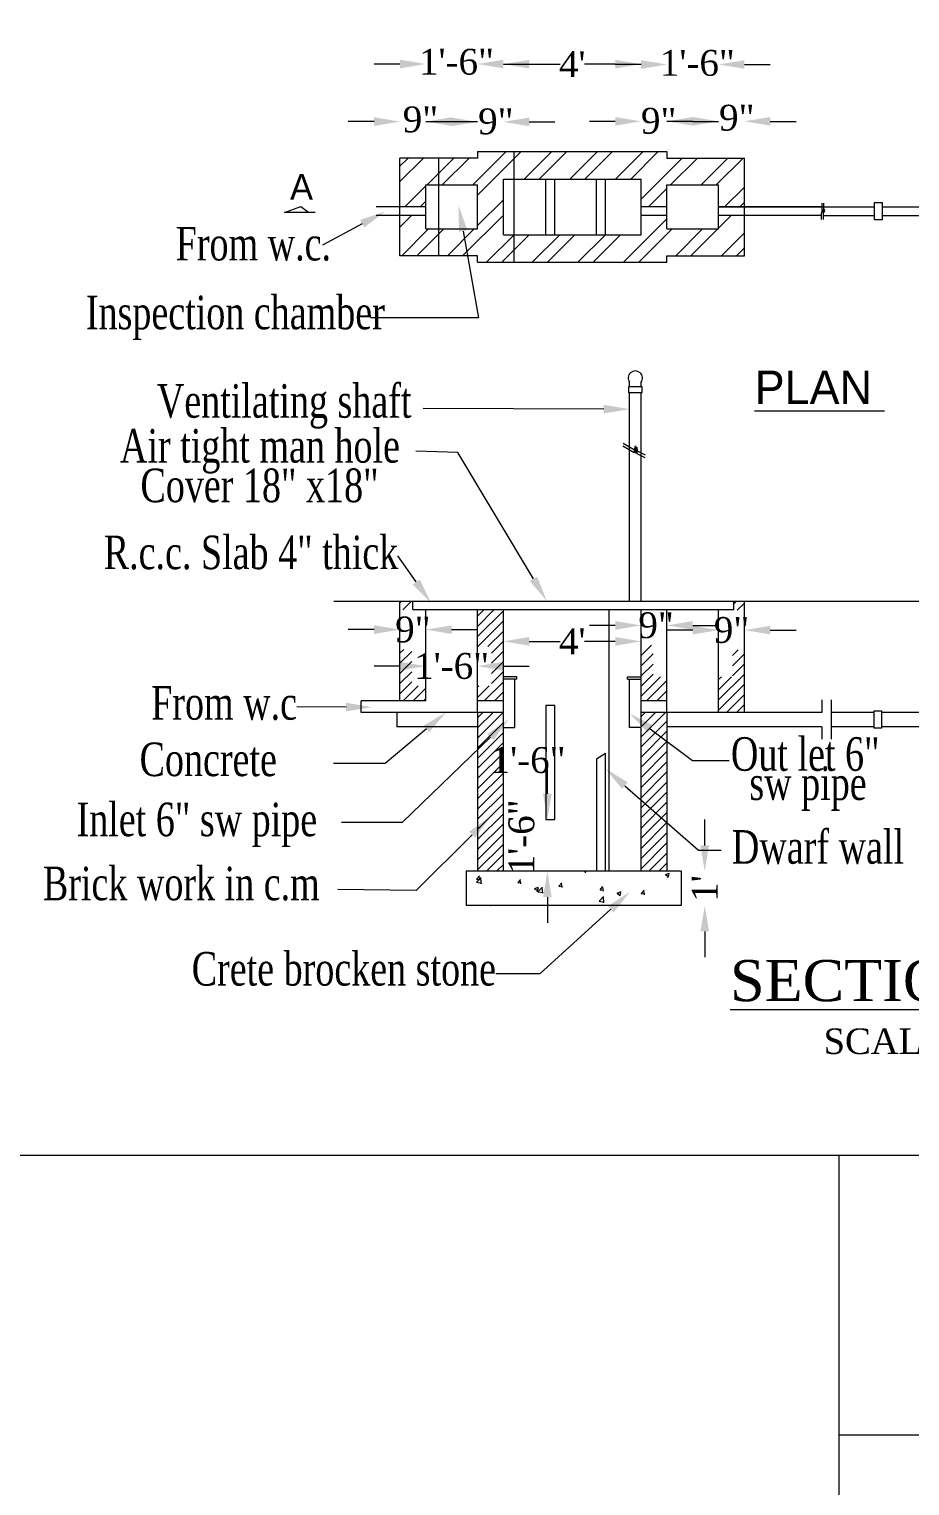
# Model space of a CAD drawing. Header units: millimetres. Extents: x 0 to 54.7, y 0 to 44.6.
# Drawn here: x 21.56 to 25.64, y 10.88 to 17.63 of the extents above; entities that cross this region are included whole.
import ezdxf
from ezdxf.enums import TextEntityAlignment as Align

# ---------------------------------------------------------------- set-up
doc = ezdxf.new("R2010")
doc.units = ezdxf.units.MM
doc.header["$MEASUREMENT"] = 0
doc.layers.get('0').update_dxf_attribs({"lineweight": 5})
doc.styles.add('style3', font='TIMES_0.TTF', dxfattribs={"width": 0.75})
doc.styles.add('TI', font='TIMES_0.TTF')
doc.styles.add('TIT', font='romantic.ttf')

msp = doc.modelspace()

# ---------------------------------------------------------------- linework, layer by layer
for p, q in [((23.2768, 17.4678), (23.1571, 17.4678)), ((23.7556, 17.4678), (23.8753, 17.4678)), ((23.8753, 17.4672), (24.0184, 17.4672)), ((24.2742, 17.4672), (24.1311, 17.4672)), ((24.3939, 17.4657), (24.2742, 17.4657)), ((24.8727, 17.4657), (24.9924, 17.4657)), ((23.1571, 17.201), (23.0374, 17.201)), ((23.5162, 17.1998), (23.3965, 17.1998)), ((23.5162, 17.201), (23.6359, 17.201)), ((23.8753, 17.1998), (23.9949, 17.1998)), ((24.2742, 17.2023), (24.1545, 17.2023)), ((24.6333, 17.2023), (24.5136, 17.2023)), ((24.6333, 17.2023), (24.753, 17.2023)), ((24.9924, 17.2023), (25.112, 17.2023)), ((23.2768, 16.5795), (23.2768, 17.0323)), ((23.6359, 17.0323), (23.2768, 17.0323)), ((23.2768, 16.9947), (23.3145, 17.0323)), ((23.2768, 16.9241), (23.385, 17.0323)), ((23.4563, 16.5795), (23.4563, 17.0323)), ((23.4563, 16.9626), (23.526, 17.0323)), ((23.4726, 16.9083), (23.5966, 17.0323)), ((23.6136, 16.9083), (23.768, 17.0627)), ((23.6359, 17.0627), (24.5136, 17.0627)), ((23.6359, 17.0627), (23.6359, 17.0323)), ((23.6359, 16.8601), (23.8064, 17.0305)), ((23.8064, 16.5491), (23.8064, 17.0627)), ((23.8064, 17.0305), (23.8385, 17.0627)), ((23.8518, 16.9349), (23.9796, 17.0627)), ((23.9223, 16.9349), (24.0501, 17.0627)), ((24.0634, 16.9349), (24.1912, 17.0627)), ((24.1339, 16.9349), (24.2617, 17.0627)), ((24.275, 16.9349), (24.4027, 17.0627)), ((24.3455, 16.9349), (24.4733, 17.0627)), ((24.3939, 16.8423), (24.584, 17.0323)), ((24.5136, 17.0627), (24.5136, 17.0323)), ((24.5136, 17.0323), (24.8727, 17.0323)), ((24.5305, 16.9083), (24.6545, 17.0323)), ((24.6715, 16.9083), (24.7955, 17.0323)), ((24.7421, 16.9083), (24.8661, 17.0323)), ((24.8727, 16.5795), (24.8727, 17.0323)), ((23.4021, 16.9083), (23.4563, 16.9626)), ((23.2996, 16.8059), (23.3965, 16.9028)), ((23.3965, 16.7035), (23.3965, 16.9083)), ((23.3965, 16.9083), (23.6359, 16.9083)), ((23.6359, 16.7035), (23.6359, 16.9083)), ((23.7556, 16.9349), (24.3939, 16.9349)), ((23.7556, 16.6769), (23.7556, 16.9349)), ((23.9529, 16.6769), (23.9529, 16.9349)), ((23.9949, 16.6769), (23.9949, 16.9349)), ((24.1868, 16.6769), (24.1868, 16.9349)), ((24.2288, 16.6769), (24.2288, 16.9349)), ((24.3939, 16.6769), (24.3939, 16.9349)), ((24.4281, 16.8059), (24.5136, 16.8914)), ((24.5136, 16.9083), (24.753, 16.9083)), ((24.5136, 16.7035), (24.5136, 16.9083)), ((24.753, 16.7035), (24.753, 16.9083)), ((24.7807, 16.8059), (24.8727, 16.8979)), ((23.3701, 16.8059), (23.3965, 16.8323)), ((23.6359, 16.719), (23.7556, 16.8387)), ((24.8512, 16.8059), (24.8727, 16.8273)), ((25.2307, 16.8228), (25.2307, 16.7917)), ((25.2388, 16.8228), (25.2388, 16.794)), ((25.4744, 16.8263), (25.5102, 16.8263)), ((25.4744, 16.7456), (25.4744, 16.8263)), ((25.5102, 16.8263), (25.5102, 16.7456)), ((22.7419, 16.7798), (22.818, 16.8071)), ((22.8831, 16.7798), (22.7419, 16.7798)), ((22.818, 16.8071), (22.8538, 16.7798)), ((23.3965, 16.8059), (23.1668, 16.8059)), ((23.3965, 16.7657), (23.1668, 16.7657)), ((23.2768, 16.7126), (23.3299, 16.7657)), ((23.5669, 16.5795), (23.7556, 16.7682)), ((24.3123, 16.5491), (24.5136, 16.7504)), ((24.5136, 16.8059), (24.3939, 16.8059)), ((24.5136, 16.7657), (24.3939, 16.7657)), ((25.2307, 16.8059), (24.753, 16.8059)), ((24.753, 16.8059), (25.4744, 16.8059)), ((25.2288, 16.7657), (24.753, 16.7657)), ((24.753, 16.7077), (24.811, 16.7657)), ((25.2307, 16.8059), (25.1921, 16.8059)), ((25.2288, 16.7657), (25.1971, 16.7657)), ((25.2379, 16.7827), (25.2288, 16.778)), ((25.2288, 16.778), (25.2288, 16.748)), ((25.2372, 16.7874), (25.2298, 16.7843)), ((25.2298, 16.7843), (25.2379, 16.7827)), ((25.2307, 16.7917), (25.2372, 16.7874)), ((25.2372, 16.7874), (25.2307, 16.7917)), ((25.2368, 16.7804), (25.2368, 16.748)), ((25.2368, 16.7657), (25.4744, 16.7657)), ((25.2444, 16.7841), (25.237, 16.7804)), ((25.2446, 16.7919), (25.2379, 16.7866)), ((25.2379, 16.7866), (25.2444, 16.7841)), ((25.2388, 16.8059), (25.4744, 16.8059)), ((25.2446, 16.7919), (25.2388, 16.794)), ((25.2388, 16.794), (25.2446, 16.7919)), ((25.5102, 16.7456), (25.4744, 16.7456)), ((25.5102, 16.8059), (25.6869, 16.8059)), ((25.5102, 16.7657), (25.6869, 16.7657)), ((23.2848, 16.5795), (23.4088, 16.7035)), ((23.3553, 16.5795), (23.4563, 16.6805)), ((23.3965, 16.7035), (23.6359, 16.7035)), ((23.4563, 16.6805), (23.4793, 16.7035)), ((23.4963, 16.5795), (23.6203, 16.7035)), ((23.6776, 16.5491), (23.8053, 16.6769)), ((23.7556, 16.6769), (24.3939, 16.6769)), ((23.8064, 16.6074), (23.8759, 16.6769)), ((23.8891, 16.5491), (24.0169, 16.6769)), ((23.9597, 16.5491), (24.0874, 16.6769)), ((24.1007, 16.5491), (24.2285, 16.6769)), ((24.1713, 16.5491), (24.299, 16.6769)), ((24.3828, 16.5491), (24.5372, 16.7035)), ((24.5136, 16.7035), (24.753, 16.7035)), ((24.5543, 16.5795), (24.6783, 16.7035)), ((24.6248, 16.5795), (24.7488, 16.7035)), ((24.7658, 16.5795), (24.8727, 16.6863)), ((23.7481, 16.5491), (23.8064, 16.6074)), ((24.8364, 16.5795), (24.8727, 16.6158)), ((23.6359, 16.5795), (23.2768, 16.5795)), ((23.6359, 16.5491), (23.6359, 16.5795)), ((23.6359, 16.5491), (24.5136, 16.5491)), ((24.5136, 16.5491), (24.5136, 16.5795)), ((24.5136, 16.5795), (24.8727, 16.5795)), ((24.3987, 15.9713), (24.3358, 15.9713)), ((24.3358, 15.9713), (24.3358, 15.9453)), ((24.3358, 15.9453), (24.3987, 15.9453)), ((24.3407, 15.9713), (24.3407, 15.993)), ((24.3407, 14.9796), (24.3407, 15.9453)), ((24.3939, 15.9713), (24.3939, 15.993)), ((24.3939, 14.9796), (24.3939, 15.9453)), ((24.3987, 15.9453), (24.3987, 15.9713)), ((24.3089, 15.6988), (24.3614, 15.6682)), ((24.3104, 15.7113), (24.3629, 15.6807)), ((24.3659, 15.6858), (24.3614, 15.6682)), ((24.3614, 15.6682), (24.3659, 15.6858)), ((24.3629, 15.6807), (24.3675, 15.6983)), ((24.3675, 15.6983), (24.3629, 15.6807)), ((24.3659, 15.6858), (24.3682, 15.6651)), ((24.3675, 15.6983), (24.3697, 15.6776)), ((24.3682, 15.6651), (24.3731, 15.6797)), ((24.3697, 15.6776), (24.3746, 15.6922)), ((24.3731, 15.6797), (24.3738, 15.6624)), ((24.3738, 15.6624), (24.4114, 15.6452)), ((24.3746, 15.6922), (24.3754, 15.675)), ((24.3754, 15.675), (24.4129, 15.6577)), ((22.9697, 14.9796), (27.2846, 14.9796)), ((23.2768, 14.5169), (23.2768, 14.9796)), ((23.2768, 14.9729), (23.2835, 14.9796)), ((23.2897, 14.9387), (23.3305, 14.9796)), ((23.3366, 14.9397), (23.3366, 14.9796)), ((23.3366, 14.9397), (24.8227, 14.9397)), ((23.3367, 14.9387), (23.3377, 14.9397)), ((23.3837, 14.9387), (23.3847, 14.9397)), ((23.3965, 14.5169), (23.3965, 14.9397)), ((23.6359, 14.4637), (23.6359, 14.9397)), ((23.6359, 14.9088), (23.6668, 14.9397)), ((23.6359, 14.8618), (23.7138, 14.9397)), ((23.6359, 14.8147), (23.7556, 14.9344)), ((23.7556, 13.7276), (23.7556, 14.9397)), ((24.2461, 13.7276), (24.2461, 14.9397)), ((24.3939, 13.7276), (24.3939, 14.9397)), ((24.5136, 14.4637), (24.5136, 14.9397)), ((24.753, 14.4637), (24.753, 14.9397)), ((24.792, 14.9364), (24.7952, 14.9397)), ((24.8227, 14.9397), (24.8227, 14.9796)), ((24.8227, 14.9672), (24.8351, 14.9796)), ((24.839, 14.9364), (24.8727, 14.9701)), ((24.8727, 14.4637), (24.8727, 14.9796)), ((23.6375, 14.7693), (23.7556, 14.8874)), ((24.2742, 14.8666), (24.1545, 14.8666)), ((24.6333, 14.8666), (24.753, 14.8666)), ((23.1571, 14.847), (23.0374, 14.847)), ((23.5162, 14.847), (23.6359, 14.847)), ((23.6845, 14.7693), (23.7556, 14.8404)), ((23.7003, 14.7381), (23.7556, 14.7934)), ((23.8753, 14.7927), (24.0184, 14.7927)), ((24.2742, 14.7927), (24.1311, 14.7927)), ((24.6333, 14.8447), (24.5136, 14.8447)), ((24.9924, 14.8447), (25.112, 14.8447)), ((23.2768, 14.7378), (23.2943, 14.7553)), ((23.2768, 14.6908), (23.332, 14.746)), ((23.7003, 14.6911), (23.7556, 14.7464)), ((24.3939, 14.7735), (24.3953, 14.7749)), ((24.3939, 14.7264), (24.4423, 14.7749)), ((24.3939, 14.6794), (24.4491, 14.7347)), ((24.8174, 14.7268), (24.8436, 14.753)), ((24.8174, 14.6798), (24.8727, 14.735)), ((23.2768, 14.6778), (23.1571, 14.6778)), ((23.2768, 14.6438), (23.332, 14.699)), ((23.2768, 14.5967), (23.332, 14.652)), ((23.7003, 14.6441), (23.7556, 14.6993)), ((23.7003, 14.5971), (23.7556, 14.6523)), ((23.7556, 14.6778), (23.8753, 14.6778)), ((24.3939, 14.6324), (24.4491, 14.6877)), ((24.8174, 14.6328), (24.8727, 14.688)), ((23.2768, 14.5497), (23.332, 14.605)), ((23.291, 14.5169), (23.3604, 14.5862)), ((23.6359, 14.5797), (23.6425, 14.5862)), ((23.6359, 14.5326), (23.6895, 14.5862)), ((23.6672, 14.5169), (23.7556, 14.6053)), ((23.8186, 14.6284), (23.7556, 14.6284)), ((23.8186, 14.6179), (23.7556, 14.6179)), ((23.8088, 14.3942), (23.8088, 14.6179)), ((23.8186, 14.6179), (23.8186, 14.6284)), ((24.3309, 14.6284), (24.3939, 14.6284)), ((24.3309, 14.6179), (24.3309, 14.6284)), ((24.3309, 14.6179), (24.3939, 14.6179)), ((24.3407, 14.3942), (24.3407, 14.6179)), ((24.3939, 14.5854), (24.4491, 14.6406)), ((24.3939, 14.5384), (24.4839, 14.6284)), ((24.4195, 14.5169), (24.5136, 14.611)), ((24.753, 14.5213), (24.8727, 14.641)), ((24.753, 14.6153), (24.766, 14.6284)), ((24.753, 14.5683), (24.8131, 14.6284)), ((24.753, 14.4743), (24.8727, 14.594)), ((23.0972, 14.4637), (23.0972, 14.5169)), ((23.3965, 14.5169), (23.0972, 14.5169)), ((23.338, 14.5169), (23.3965, 14.5754)), ((23.3851, 14.5169), (23.3965, 14.5284)), ((23.7556, 14.5169), (23.6359, 14.5169)), ((23.7142, 14.5169), (23.7556, 14.5583)), ((24.5136, 14.5169), (24.3939, 14.5169)), ((24.4665, 14.5169), (24.5136, 14.564)), ((24.5135, 14.5169), (24.5136, 14.517)), ((24.7894, 14.4637), (24.8727, 14.5469)), ((25.2307, 14.5218), (25.2307, 14.4637)), ((25.2742, 14.5218), (25.2742, 14.3397)), ((23.7556, 14.4637), (23.0972, 14.4637)), ((23.2628, 14.4637), (23.2628, 14.3972)), ((23.6359, 14.4637), (23.6359, 13.7276)), ((23.6359, 14.4386), (23.661, 14.4637)), ((23.6359, 14.3916), (23.708, 14.4637)), ((23.6359, 14.3446), (23.755, 14.4637)), ((23.9949, 14.496), (23.9529, 14.496)), ((23.9529, 14.496), (23.9529, 13.967)), ((23.9949, 13.967), (23.9949, 14.496)), ((25.2307, 14.4637), (24.3939, 14.4637)), ((24.3939, 14.4443), (24.4133, 14.4637)), ((24.3939, 14.3973), (24.4603, 14.4637)), ((24.3939, 14.3503), (24.5073, 14.4637)), ((24.5136, 14.4637), (24.5136, 13.7276)), ((24.8365, 14.4637), (24.8727, 14.4999)), ((25.4742, 14.4637), (25.2742, 14.4637)), ((25.4742, 14.4707), (25.5068, 14.4707)), ((25.4742, 14.39), (25.4742, 14.4707)), ((25.5068, 14.4707), (25.5068, 14.39)), ((25.6937, 14.4637), (25.5068, 14.4637)), ((23.6359, 14.3972), (23.2628, 14.3972)), ((23.6359, 14.2975), (23.7556, 14.4172)), ((23.7556, 14.3942), (23.8088, 14.3942)), ((24.3939, 14.3942), (24.3407, 14.3942)), ((24.3939, 14.3033), (24.5136, 14.423)), ((25.2307, 14.3972), (24.5136, 14.3972)), ((25.2307, 14.3972), (25.2307, 14.3397)), ((25.4742, 14.3972), (25.2742, 14.3972)), ((25.5068, 14.39), (25.4742, 14.39)), ((25.6937, 14.3972), (25.5068, 14.3972)), ((23.6359, 14.2505), (23.7556, 14.3702)), ((23.6359, 14.2035), (23.7556, 14.3232)), ((24.3939, 14.2563), (24.5136, 14.376)), ((24.3939, 14.2092), (24.5136, 14.3289)), ((23.6359, 14.1565), (23.7556, 14.2762)), ((24.1868, 14.2475), (24.2288, 14.2744)), ((24.1868, 14.2475), (24.1868, 13.7276)), ((24.2288, 13.7276), (24.2288, 14.2744)), ((24.3939, 14.1622), (24.5136, 14.2819)), ((23.6359, 14.1095), (23.7556, 14.2292)), ((23.6359, 14.0625), (23.7556, 14.1821)), ((23.9595, 14.0866), (23.9595, 14.2063)), ((24.3939, 14.1152), (24.5136, 14.2349)), ((24.3939, 14.0682), (24.5136, 14.1879)), ((23.6359, 14.0154), (23.7556, 14.1351)), ((24.3939, 14.0212), (24.5136, 14.1409)), ((23.6359, 13.9684), (23.7556, 14.0881)), ((23.6359, 13.9214), (23.7556, 14.0411)), ((24.3939, 13.9742), (24.5136, 14.0938)), ((24.3939, 13.9271), (24.5136, 14.0468)), ((23.6359, 13.8744), (23.7556, 13.9941)), ((24.3939, 13.8801), (24.5136, 13.9998)), ((23.6359, 13.8274), (23.7556, 13.9471)), ((23.9529, 13.967), (23.9949, 13.967)), ((24.3939, 13.8331), (24.5136, 13.9528)), ((24.3939, 13.7861), (24.5136, 13.9058)), ((24.6885, 13.8473), (24.6885, 13.967)), ((23.6359, 13.7803), (23.7556, 13.9)), ((23.6359, 13.7333), (23.7556, 13.853)), ((24.3939, 13.7391), (24.5136, 13.8588)), ((23.6771, 13.7276), (23.7556, 13.806)), ((24.4294, 13.7276), (24.5136, 13.8117)), ((24.579, 13.7276), (23.5828, 13.7276)), ((23.5828, 13.7276), (23.5828, 13.568)), ((23.6318, 13.6912), (23.6447, 13.7064)), ((23.7242, 13.7276), (23.7556, 13.759)), ((24.1317, 13.7276), (24.1371, 13.724)), ((24.1358, 13.7198), (24.1385, 13.7276)), ((24.4765, 13.7276), (24.5136, 13.7647)), ((24.5061, 13.7116), (24.5247, 13.7187)), ((24.5061, 13.7116), (24.5193, 13.7027)), ((24.5181, 13.6985), (24.5235, 13.7145)), ((24.579, 13.7276), (24.579, 13.568)), ((23.6318, 13.6762), (23.6525, 13.6978)), ((23.6318, 13.6912), (23.6477, 13.6898)), ((23.6318, 13.6762), (23.6554, 13.6725)), ((23.6465, 13.6856), (23.6435, 13.7022)), ((23.6542, 13.6693), (23.6512, 13.6945)), ((23.8226, 13.6745), (23.8354, 13.6898)), ((23.8226, 13.6745), (23.8385, 13.6731)), ((23.8373, 13.6689), (23.8342, 13.6856)), ((23.9003, 13.6471), (23.919, 13.6542)), ((23.9003, 13.6471), (23.9136, 13.6382)), ((23.9124, 13.634), (23.9178, 13.6501)), ((23.9157, 13.6322), (23.9364, 13.6538)), ((23.938, 13.6252), (23.9351, 13.6505)), ((24.0134, 13.6578), (24.0262, 13.6731)), ((24.0134, 13.6578), (24.0293, 13.6564)), ((24.0281, 13.6522), (24.025, 13.6689)), ((24.2042, 13.6411), (24.217, 13.6564)), ((24.2042, 13.6411), (24.2201, 13.6397)), ((24.2189, 13.6355), (24.2158, 13.6522)), ((24.3949, 13.6244), (24.4078, 13.6397)), ((24.4096, 13.6188), (24.4066, 13.6355)), ((24.579, 13.568), (23.5828, 13.568)), ((23.6943, 13.568), (23.6955, 13.5685)), ((23.9157, 13.6322), (23.9393, 13.6285)), ((23.9595, 13.6079), (23.9595, 13.4882)), ((24.1995, 13.5881), (24.2202, 13.6097)), ((24.1995, 13.5881), (24.2232, 13.5845)), ((24.2219, 13.5812), (24.219, 13.6065)), ((24.2826, 13.6258), (24.3012, 13.6329)), ((24.2826, 13.6258), (24.2958, 13.6169)), ((24.2946, 13.6127), (24.3, 13.6288)), ((24.3949, 13.6244), (24.4108, 13.623)), ((24.6885, 13.4483), (24.6885, 13.3286)), ((25.3097, 11.1158), (45.6271, 11.1158))]:
    msp.add_line(p, q)
at = {"ltscale": 2}
msp.add_line((25.3097, 12.4106), (25.3097, 0), dxfattribs=at)
for points in [[(0, 44.5566), (54.7491, 44.5566), (54.7491, 12.4106), (0, 12.4106)], [(21.49, 19.2095), (30.3957, 19.2095), (30.3957, 12.4106), (21.49, 12.4106)]]:
    msp.add_lwpolyline(points, close=True)
for points in [[(23.1021, 16.7279), (22.9173, 16.6288)], [(23.5696, 16.6939), (23.6409, 16.2924), (23.1406, 16.2924)], [(24.221, 15.8687), (23.3849, 15.8721)], [(23.8953, 15.0823), (23.5449, 15.6678), (23.3501, 15.6734)], [(23.3522, 15.0678), (23.2671, 15.1884)], [(23.0273, 14.4881), (22.7987, 14.4894)], [(23.3989, 14.3867), (23.208, 14.2262), (22.9691, 14.2262)], [(24.4366, 14.3868), (24.6324, 14.2407), (24.8024, 14.2402)], [(23.6955, 14.3488), (23.2876, 13.9526), (23.0054, 13.9526)], [(24.3189, 14.1239), (24.6605, 13.8247), (24.7655, 13.8247)], [(23.611, 13.8967), (23.3515, 13.6374), (22.9888, 13.6423)], [(24.2538, 13.5516), (23.9249, 13.2525), (23.7204, 13.2525)]]:
    msp.add_lwpolyline(points)
msp.add_lwpolyline([(0, 0), (54.7491, 0), (54.7491, 12.4106), (0, 12.4106)], close=True, dxfattribs=at)
msp.add_arc((24.3673, 16.0128), 0.0331, 323.37508, 216.62492)
for points in [[(23.2768, 17.4877), (23.2768, 17.4478), (23.3965, 17.4678)], [(23.7556, 17.4877), (23.7556, 17.4478), (23.6359, 17.4678)], [(23.8753, 17.4871), (23.8753, 17.4472), (23.7556, 17.4672)], [(24.2742, 17.4871), (24.2742, 17.4472), (24.3939, 17.4672)], [(24.3939, 17.4856), (24.3939, 17.4457), (24.5136, 17.4657)], [(24.8727, 17.4856), (24.8727, 17.4457), (24.753, 17.4657)], [(23.1571, 17.221), (23.1571, 17.1811), (23.2768, 17.201)], [(23.5162, 17.221), (23.5162, 17.1811), (23.3965, 17.201)], [(23.5162, 17.2197), (23.5162, 17.1798), (23.6359, 17.1998)], [(23.8753, 17.2197), (23.8753, 17.1798), (23.7556, 17.1998)], [(24.2742, 17.2223), (24.2742, 17.1824), (24.3939, 17.2023)], [(24.6333, 17.2223), (24.6333, 17.1824), (24.5136, 17.2023)], [(24.6333, 17.2223), (24.6333, 17.1824), (24.753, 17.2023)], [(24.9924, 17.2223), (24.9924, 17.1824), (24.8727, 17.2023)], [(23.5499, 16.6904), (23.5486, 16.8117), (23.5892, 16.6974)], [(23.0927, 16.7454), (23.2076, 16.7844), (23.1116, 16.7103)], [(24.2211, 15.8887), (24.3407, 15.8683), (24.2209, 15.8488)], [(23.3685, 15.0793), (23.4212, 14.97), (23.3359, 15.0563)], [(23.9124, 15.0925), (23.9568, 14.9796), (23.8782, 15.0721)], [(23.1571, 14.867), (23.1571, 14.8271), (23.2768, 14.847)], [(23.5162, 14.867), (23.5162, 14.8271), (23.3965, 14.847)], [(24.2742, 14.8865), (24.2742, 14.8466), (24.3939, 14.8666)], [(24.6333, 14.8865), (24.6333, 14.8466), (24.5136, 14.8666)], [(24.6333, 14.8647), (24.6333, 14.8248), (24.753, 14.8447)], [(24.9924, 14.8647), (24.9924, 14.8248), (24.8727, 14.8447)], [(23.8753, 14.8126), (23.8753, 14.7727), (23.7556, 14.7927)], [(24.2742, 14.8126), (24.2742, 14.7727), (24.3939, 14.7927)], [(23.2768, 14.6977), (23.2768, 14.6578), (23.3965, 14.6778)], [(23.7556, 14.6977), (23.7556, 14.6578), (23.6359, 14.6778)], [(23.0274, 14.5081), (23.147, 14.4874), (23.0272, 14.4682)], [(23.3861, 14.402), (23.4905, 14.4637), (23.4118, 14.3714)], [(24.4247, 14.3708), (24.3407, 14.4584), (24.4486, 14.4028)], [(23.6816, 14.3631), (23.7814, 14.4322), (23.7094, 14.3345)], [(24.3057, 14.1089), (24.2288, 14.2028), (24.332, 14.1389)], [(23.9395, 14.0866), (23.9794, 14.0866), (23.9595, 13.967)], [(23.5969, 13.9108), (23.6957, 13.9812), (23.6251, 13.8825)], [(24.6686, 13.8473), (24.7085, 13.8473), (24.6885, 13.7276)], [(23.9395, 13.6079), (23.9794, 13.6079), (23.9595, 13.7276)], [(24.2403, 13.5663), (24.3423, 13.6321), (24.2672, 13.5368)], [(24.6686, 13.4483), (24.7085, 13.4483), (24.6885, 13.568)]]:
    msp.add_solid(points)

# ---------------------------------------------------------------- texts
for s, height, p in [('A', 0.1197, (22.8206, 16.8986)), ('%%UPLAN ', 0.1556, (25.2206, 15.9697))]:
    msp.add_text(s, height=height).set_placement(p, align=Align.MIDDLE_CENTER)
at = {"style": 'style3', "width": 0.75}
for s, height, p in [('From w.c.', 0.1556, (22.5975, 16.6356)), ('Inspection chamber', 0.155596, (22.5141, 16.3167)), ('Ventilating shaft', 0.155596, (22.7401, 15.9068)), ('Air tight man hole ', 0.155596, (22.6501, 15.6987)), ('Cover 18" x18"', 0.155596, (22.6262, 15.5154)), ('R.c.c. Slab 4" thick', 0.155596, (22.5866, 15.205)), ('From w.c', 0.1556, (22.462, 14.5075)), ('Concrete', 0.1556, (22.3885, 14.2461)), ('Out let 6"', 0.1556, (25.1543, 14.2708)), ('sw pipe', 0.1556, (25.1671, 14.1355)), ('Inlet 6" sw pipe', 0.155596, (22.3359, 13.9676)), ('Dwarf wall', 0.1556, (25.2132, 13.8401)), ('Brick work in c.m', 0.155596, (22.2637, 13.671)), ('Crete brocken stone', 0.155596, (23.0168, 13.2755))]:
    msp.add_text(s, height=height, dxfattribs=at).set_placement(p, align=Align.MIDDLE_CENTER)
for s, height, style, p in [('1\'-6"', 0.11969, 'TIT', (23.6967, 14.1829)), ('SCALE 1" EQ 8\'-0"', 0.118402, 'TI', (25.2391, 12.8805))]:
    msp.add_text(s, height=height, dxfattribs=dict(style=style)).set_placement(p)
at = {"style": 'style3'}
msp.add_text('%%USECTION ON A-B ', height=0.190892, dxfattribs=at).set_placement((25.979, 13.2208), align=Align.MIDDLE_CENTER)
at = {"char_height": 0.11969, "attachment_point": 5, "style": 'TIT'}
for s, insert in [('\\A1;1\'-6"', (23.5386, 17.4776)), ("\\A1;4'", (24.0747, 17.4672)), ('\\A1;1\'-6"', (24.6545, 17.4723)), ('\\A1;9"', (23.3717, 17.2105)), ('\\A1;9"', (23.7209, 17.2014)), ('\\A1;9"', (24.4754, 17.2041)), ('\\A1;9"', (24.8372, 17.2184)), ('\\A1;9"', (24.4634, 14.8666)), ('\\A1;9"', (23.3366, 14.847)), ("\\A1;4'", (24.0747, 14.7927)), ('\\A1;9"', (24.8128, 14.8447)), ('\\A1;1\'-6"', (23.5162, 14.6778))]:
    msp.add_mtext(s, dxfattribs=dict(at, insert=insert))
at = {"char_height": 0.11969, "attachment_point": 5, "rotation": 90, "style": 'TIT'}
for s, insert in [('\\A1;1\'-6"', (23.8398, 13.8868)), ("\\A1;1'", (24.6885, 13.6478))]:
    msp.add_mtext(s, dxfattribs=dict(at, insert=insert))

doc.saveas('drawing.dxf')
